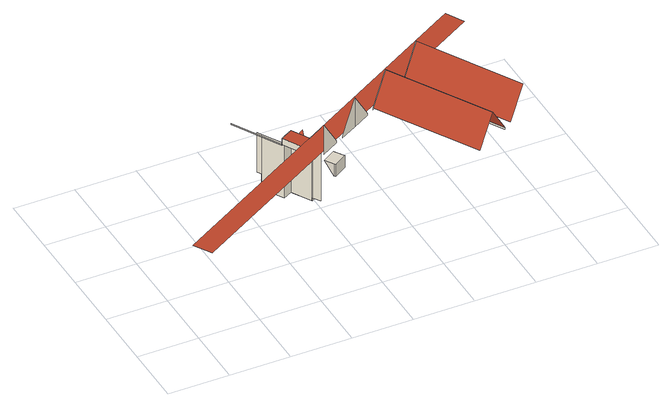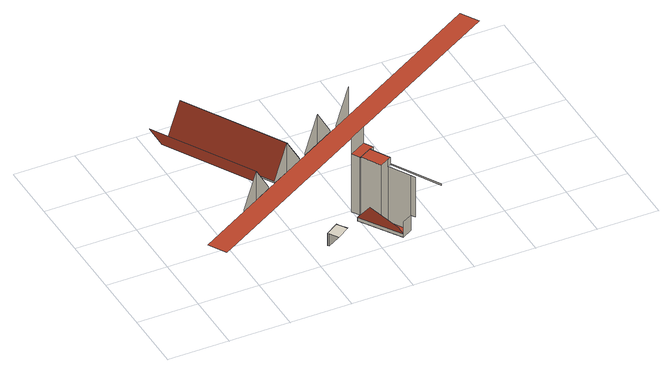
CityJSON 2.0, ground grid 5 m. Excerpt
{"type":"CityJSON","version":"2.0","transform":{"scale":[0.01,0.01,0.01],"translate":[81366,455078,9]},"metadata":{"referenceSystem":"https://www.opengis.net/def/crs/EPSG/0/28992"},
"CityObjects":{
"building1":{"type":"Building","attributes":{"Volume":104797.07,"Dakoppervlakte":8542.52,"Muuroppervlakte":13883.88,"Vloeroppervlakte":5073.26,"hoogte_Z_max_in_m_NAP":34.28,"GEB_DOEL":"kantoorfunctie - kantoorfunctie,woonfunctie","yearOfConstruction":1620,"measuredHeight":34.75},"children":["building1-1"],"geometry":[{"type":"MultiSurface","lod":"2","boundaries":[[[0,1,2,3]],[[4,5,6,7,8]],[[9,10,11]],[[12,10,13,14]],[[15,8,7,16,17]],[[18,16,1,0,19]],[[11,10,12,20,21]],[[21,20,22,19,0]],[[23,24,25,8,15]],[[26,27,28,29]],[[30,31,18,19,22]],[[17,16,18,31,32]],[[33,30,22,20]],[[15,17,32,34,35,36,23]],[[37,33,20,12,14,38]],[[14,39,40,38]],[[32,31,30,33,34]],[[24,23,36,41]],[[34,33,37,42,35]],[[42,37,38,43]],[[41,44,45,46,24]],[[41,36,35,42]],[[47,48,49,50]],[[51,40,39,52,53,54,55,56]],[[57,58,48,47]],[[59,60,61]],[[62,63,61,60]],[[61,63,64,65,66,59]],[[67,64,63,62]],[[65,68,66]],[[68,65,64,67]],[[69,70,71,72]],[[72,73,74,69]],[[75,76,70,69]],[[74,77,75,69]],[[77,78,76,75]],[[79,80,81,82]],[[82,83,84,79]],[[85,86,80,79]]],"semantics":{"surfaces":[{"type":"WallSurface"},{"type":"RoofSurface"}],"values":[0,0,0,0,0,0,0,0,0,0,1,0,0,1,1,0,0,0,0,0,1,0,0,1,0,null,null,null,null,null,null,0,1,0,1,0,0,1,0]}}]},
"building1-1":{"type":"BuildingInstallation","parents":["building1"],"geometry":[{"type":"MultiSurface","lod":"2","boundaries":[[[61,63,64,65,66,59]],[[68,65,64,67]],[[67,64,63,62]],[[62,63,61,60]],[[59,60,61]],[[65,68,66]]],"semantics":{"surfaces":[{"type":"RoofSurface"},{"type":"WallSurface"}],"values":[0,1,1,1,1,1]}}]}
},
"vertices":[
[1290,1211,600],[1290,1211,590],[1071,1602,590],[1071,1602,600],[1197,1435,229],[1197,1435,253],[1197,1435,590],[1218,1399,590],[1218,1399,229],[1338,1035,605],[1339,1032,605],[1339,1032,600],[1339,1032,647],[1381,958,605],[1381,958,647],[1218,1399,90],[1318,1227,590],[1318,1227,90],[1318,1227,655],[1290,1211,655],[1378,1054,647],[1378,1054,600],[1378,1054,655],[1303,1450,90],[1303,1450,120],[1303,1450,229],[1551,846,788],[1551,846,772],[1408,764,772],[1408,764,1035],[1480,1111,655],[1392,1268,655],[1392,1268,90],[1480,1111,647],[1480,1111,90],[1485,1102,90],[1514,1121,90],[1485,1102,647],[1521,1039,647],[1381,958,790],[1521,1039,790],[1514,1121,120],[1485,1102,120],[1521,1039,120],[1579,1458,465],[1362,1496,229],[1367,1488,229],[1758,960,1035],[1758,960,772],[1616,878,772],[1616,878,788],[2899,1832,790],[53,193,790],[137,48,790],[149,55,790],[3032,1715,790],[2949,1861,790],[1901,1042,788],[1901,1042,772],[1698,1333,230],[1741,1266,120],[1741,1266,230],[1750,1253,120],[1750,1253,230],[1859,1323,230],[1850,1336,230],[1807,1403,230],[1859,1323,120],[1850,1336,120],[2111,1165,1035],[2111,1165,772],[1968,1083,772],[1968,1083,788],[2432,276,788],[2575,359,1035],[2253,1247,788],[2253,1247,772],[2718,441,788],[2718,441,772],[2464,1371,1035],[2464,1371,772],[2321,1288,772],[2321,1288,788],[2785,482,788],[2928,564,1035],[2606,1453,788],[2606,1453,772]
]}
